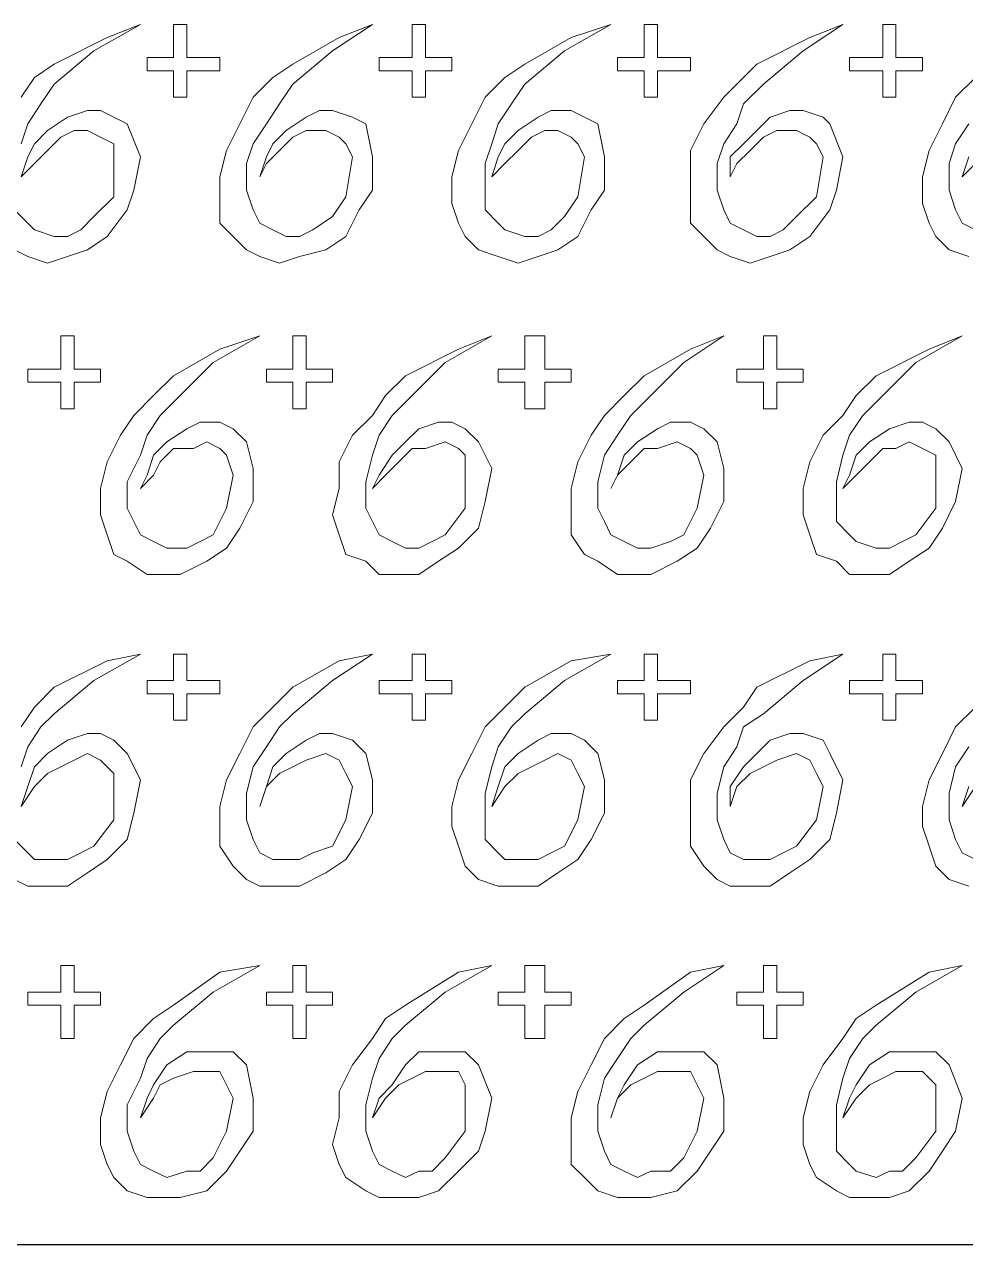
# Model space of a CAD drawing. Extents: x -66030 to 95157, y -13132 to 45879.
# Drawn here: x -3528 to -2973, y 24423 to 25142 of the extents above; entities that cross this region are included whole.
import ezdxf

# ---------------------------------------------------------------- set-up
doc = ezdxf.new("R2010")
doc.units = 0
doc.header["$LTSCALE"] = 100
doc.header["$MEASUREMENT"] = 0
doc.layers.get('0').update_dxf_attribs({"linetype": 'CONTINUOUS'})
doc.layers.add('3', color=11, linetype='CONTINUOUS')

msp = doc.modelspace()

# ---------------------------------------------------------------- linework, layer by layer
at = {"lineweight": 0}
for points in [[(-3529.63, 25071.37), (-3525.73, 25083.09), (-3517.92, 25094.8), (-3510.1, 25106.52), (-3486.67, 25126.05), (-3459.33, 25141.68), (-3478.86, 25133.86), (-3510.1, 25118.24), (-3521.82, 25110.43), (-3529.63, 25098.71)], [(-2967.17, 25110.43), (-2978.89, 25098.71), (-2986.7, 25083.09), (-2994.52, 25067.46), (-2998.42, 25051.84), (-2998.42, 25036.21), (-2994.52, 25024.5), (-2990.61, 25016.68), (-2982.8, 25008.87), (-2971.08, 25004.97)], [(-3533.54, 25008.87), (-3525.73, 25004.97), (-3514.01, 25001.06), (-3502.29, 25004.97), (-3490.57, 25008.87), (-3478.86, 25016.68), (-3467.14, 25032.31), (-3463.23, 25044.03), (-3459.33, 25063.56), (-3467.14, 25083.09), (-3474.95, 25086.99), (-3482.76, 25090.9), (-3490.57, 25090.9), (-3502.29, 25086.99), (-3514.01, 25079.18), (-3521.82, 25071.37), (-3525.73, 25063.56), (-3529.63, 25051.84)], [(-2967.17, 25020.59), (-2974.99, 25024.5), (-2978.89, 25032.31), (-2982.8, 25044.03), (-2982.8, 25059.65), (-2978.89, 25071.37), (-2971.08, 25083.09)], [(-3529.63, 25051.84), (-3521.82, 25059.65), (-3514.01, 25067.46), (-3506.2, 25075.27), (-3498.39, 25079.18), (-3490.57, 25079.18), (-3482.76, 25075.27), (-3474.95, 25071.37), (-3474.95, 25063.56), (-3474.95, 25040.12), (-3486.67, 25028.4), (-3494.48, 25020.59), (-3502.29, 25016.68), (-3510.1, 25016.68), (-3521.82, 25020.59), (-3525.73, 25024.5), (-3533.54, 25032.31)], [(-2971.08, 25063.56), (-2974.99, 25051.84), (-2974.99, 25051.84), (-2967.17, 25059.65)], [(-3529.63, 24704.21), (-3525.73, 24715.92), (-3517.92, 24727.64), (-3510.1, 24735.45), (-3486.67, 24754.98), (-3459.33, 24770.61), (-3478.86, 24766.7), (-3510.1, 24751.08), (-3521.82, 24739.36), (-3529.63, 24727.64)], [(-2967.17, 24739.36), (-2978.89, 24727.64), (-2986.7, 24712.02), (-2994.52, 24696.4), (-2998.42, 24680.77), (-2998.42, 24669.05), (-2994.52, 24657.34), (-2990.61, 24645.62), (-2982.8, 24637.81), (-2971.08, 24633.9)], [(-3533.54, 24637.81), (-3525.73, 24633.9), (-3514.01, 24633.9), (-3502.29, 24633.9), (-3490.57, 24641.71), (-3478.86, 24649.52), (-3467.14, 24661.24), (-3463.23, 24676.87), (-3459.33, 24696.4), (-3467.14, 24712.02), (-3474.95, 24719.83), (-3482.76, 24723.74), (-3490.57, 24723.74), (-3502.29, 24719.83), (-3514.01, 24712.02), (-3521.82, 24704.21), (-3525.73, 24692.49), (-3529.63, 24680.77)], [(-2967.17, 24649.52), (-2974.99, 24653.43), (-2978.89, 24661.24), (-2982.8, 24672.96), (-2982.8, 24688.58), (-2978.89, 24704.21), (-2971.08, 24715.92)], [(-3529.63, 24680.77), (-3521.82, 24692.49), (-3514.01, 24700.3), (-3506.2, 24704.21), (-3498.39, 24708.11), (-3490.57, 24712.02), (-3482.76, 24708.11), (-3474.95, 24700.3), (-3474.95, 24692.49), (-3474.95, 24672.96), (-3486.67, 24657.34), (-3494.48, 24653.43), (-3502.29, 24649.52), (-3510.1, 24649.52), (-3521.82, 24649.52), (-3525.73, 24653.43), (-3533.54, 24661.24)], [(-2971.08, 24692.49), (-2974.99, 24680.77), (-2974.99, 24680.77), (-2967.17, 24692.49)]]:
    msp.add_lwpolyline(points, dxfattribs=at)
for points in [[(-3455.42, 25122.15), (-3447.61, 25122.15), (-3439.8, 25122.15), (-3439.8, 25133.86), (-3439.8, 25141.68), (-3435.89, 25141.68), (-3431.98, 25141.68), (-3431.98, 25133.86), (-3431.98, 25122.15), (-3420.27, 25122.15), (-3412.45, 25122.15), (-3412.45, 25118.24), (-3412.45, 25114.33), (-3420.27, 25114.33), (-3431.98, 25114.33), (-3431.98, 25106.52), (-3431.98, 25098.71), (-3435.89, 25098.71), (-3439.8, 25098.71), (-3439.8, 25106.52), (-3439.8, 25114.33), (-3447.61, 25114.33), (-3455.42, 25114.33), (-3455.42, 25118.24), (-3455.42, 25122.15)], [(-3389.02, 25051.84), (-3385.11, 25059.65), (-3377.3, 25067.46), (-3369.49, 25075.27), (-3361.68, 25079.18), (-3349.96, 25079.18), (-3342.15, 25075.27), (-3338.24, 25071.37), (-3334.34, 25063.56), (-3338.24, 25040.12), (-3346.05, 25028.4), (-3357.77, 25020.59), (-3365.58, 25016.68), (-3373.39, 25016.68), (-3381.21, 25020.59), (-3389.02, 25024.5), (-3392.92, 25032.31), (-3396.83, 25044.03), (-3396.83, 25059.65), (-3392.92, 25071.37), (-3385.11, 25083.09), (-3377.3, 25094.8), (-3369.49, 25106.52), (-3346.05, 25126.05), (-3322.62, 25141.68), (-3342.15, 25133.86), (-3369.49, 25118.24), (-3381.21, 25110.43), (-3392.92, 25098.71), (-3400.74, 25083.09), (-3408.55, 25067.46), (-3412.45, 25051.84), (-3412.45, 25036.21), (-3412.45, 25024.5), (-3404.64, 25016.68), (-3396.83, 25008.87), (-3389.02, 25004.97), (-3377.3, 25001.06), (-3365.58, 25004.97), (-3349.96, 25008.87), (-3338.24, 25016.68), (-3330.43, 25032.31), (-3322.62, 25044.03), (-3322.62, 25063.56), (-3326.52, 25083.09), (-3334.34, 25086.99), (-3346.05, 25090.9), (-3353.86, 25090.9), (-3361.68, 25086.99), (-3373.39, 25079.18), (-3381.21, 25071.37), (-3385.11, 25063.56), (-3389.02, 25051.84)], [(-3318.71, 25122.15), (-3306.99, 25122.15), (-3299.18, 25122.15), (-3299.18, 25133.86), (-3299.18, 25141.68), (-3295.28, 25141.68), (-3291.37, 25141.68), (-3291.37, 25133.86), (-3291.37, 25122.15), (-3283.56, 25122.15), (-3275.75, 25122.15), (-3275.75, 25118.24), (-3275.75, 25114.33), (-3283.56, 25114.33), (-3291.37, 25114.33), (-3291.37, 25106.52), (-3291.37, 25098.71), (-3295.28, 25098.71), (-3299.18, 25098.71), (-3299.18, 25106.52), (-3299.18, 25114.33), (-3306.99, 25114.33), (-3318.71, 25114.33), (-3318.71, 25118.24), (-3318.71, 25122.15)], [(-3252.31, 25051.84), (-3244.5, 25059.65), (-3236.69, 25067.46), (-3228.87, 25075.27), (-3221.06, 25079.18), (-3213.25, 25079.18), (-3205.44, 25075.27), (-3201.53, 25071.37), (-3197.63, 25063.56), (-3201.53, 25040.12), (-3209.34, 25028.4), (-3217.16, 25020.59), (-3224.97, 25016.68), (-3232.78, 25016.68), (-3244.5, 25020.59), (-3248.4, 25024.5), (-3256.22, 25032.31), (-3256.22, 25044.03), (-3256.22, 25059.65), (-3252.31, 25071.37), (-3248.4, 25083.09), (-3240.59, 25094.8), (-3232.78, 25106.52), (-3209.34, 25126.05), (-3182, 25141.68), (-3205.44, 25133.86), (-3232.78, 25118.24), (-3244.5, 25110.43), (-3256.22, 25098.71), (-3264.03, 25083.09), (-3271.84, 25067.46), (-3275.75, 25051.84), (-3275.75, 25036.21), (-3271.84, 25024.5), (-3267.93, 25016.68), (-3260.12, 25008.87), (-3248.4, 25004.97), (-3236.69, 25001.06), (-3224.97, 25004.97), (-3213.25, 25008.87), (-3201.53, 25016.68), (-3193.72, 25032.31), (-3185.91, 25044.03), (-3185.91, 25063.56), (-3189.81, 25083.09), (-3197.63, 25086.99), (-3205.44, 25090.9), (-3217.16, 25090.9), (-3224.97, 25086.99), (-3236.69, 25079.18), (-3244.5, 25071.37), (-3248.4, 25063.56), (-3252.31, 25051.84)], [(-3178.1, 25122.15), (-3170.28, 25122.15), (-3162.47, 25122.15), (-3162.47, 25133.86), (-3162.47, 25141.68), (-3158.57, 25141.68), (-3154.66, 25141.68), (-3154.66, 25133.86), (-3154.66, 25122.15), (-3146.85, 25122.15), (-3135.13, 25122.15), (-3135.13, 25118.24), (-3135.13, 25114.33), (-3146.85, 25114.33), (-3154.66, 25114.33), (-3154.66, 25106.52), (-3154.66, 25098.71), (-3158.57, 25098.71), (-3162.47, 25098.71), (-3162.47, 25106.52), (-3162.47, 25114.33), (-3170.28, 25114.33), (-3178.1, 25114.33), (-3178.1, 25118.24), (-3178.1, 25122.15)], [(-3111.69, 25051.84), (-3107.79, 25059.65), (-3099.98, 25067.46), (-3092.17, 25075.27), (-3084.35, 25079.18), (-3072.64, 25079.18), (-3064.82, 25075.27), (-3060.92, 25071.37), (-3057.01, 25063.56), (-3060.92, 25040.12), (-3072.64, 25028.4), (-3080.45, 25020.59), (-3088.26, 25016.68), (-3096.07, 25016.68), (-3103.88, 25020.59), (-3111.69, 25024.5), (-3115.6, 25032.31), (-3119.51, 25044.03), (-3119.51, 25059.65), (-3115.6, 25071.37), (-3107.79, 25083.09), (-3103.88, 25094.8), (-3092.17, 25106.52), (-3068.73, 25126.05), (-3045.29, 25141.68), (-3064.82, 25133.86), (-3096.07, 25118.24), (-3103.88, 25110.43), (-3115.6, 25098.71), (-3127.32, 25083.09), (-3135.13, 25067.46), (-3135.13, 25051.84), (-3135.13, 25036.21), (-3135.13, 25024.5), (-3127.32, 25016.68), (-3119.51, 25008.87), (-3111.69, 25004.97), (-3099.98, 25001.06), (-3088.26, 25004.97), (-3076.54, 25008.87), (-3064.82, 25016.68), (-3053.11, 25032.31), (-3049.2, 25044.03), (-3045.29, 25063.56), (-3053.11, 25083.09), (-3057.01, 25086.99), (-3068.73, 25090.9), (-3076.54, 25090.9), (-3088.26, 25086.99), (-3096.07, 25079.18), (-3103.88, 25071.37), (-3111.69, 25063.56), (-3111.69, 25051.84)], [(-3041.39, 25122.15), (-3033.58, 25122.15), (-3021.86, 25122.15), (-3021.86, 25133.86), (-3021.86, 25141.68), (-3017.95, 25141.68), (-3014.05, 25141.68), (-3014.05, 25133.86), (-3014.05, 25122.15), (-3006.23, 25122.15), (-2998.42, 25122.15), (-2998.42, 25118.24), (-2998.42, 25114.33), (-3006.23, 25114.33), (-3014.05, 25114.33), (-3014.05, 25106.52), (-3014.05, 25098.71), (-3017.95, 25098.71), (-3021.86, 25098.71), (-3021.86, 25106.52), (-3021.86, 25114.33), (-3033.58, 25114.33), (-3041.39, 25114.33), (-3041.39, 25118.24), (-3041.39, 25122.15)], [(-3525.73, 24938.57), (-3517.92, 24938.57), (-3506.2, 24938.57), (-3506.2, 24946.38), (-3506.2, 24958.09), (-3502.29, 24958.09), (-3498.39, 24958.09), (-3498.39, 24946.38), (-3498.39, 24938.57), (-3490.57, 24938.57), (-3482.76, 24938.57), (-3482.76, 24934.66), (-3482.76, 24930.75), (-3490.57, 24930.75), (-3498.39, 24930.75), (-3498.39, 24922.94), (-3498.39, 24915.13), (-3502.29, 24915.13), (-3506.2, 24915.13), (-3506.2, 24922.94), (-3506.2, 24930.75), (-3517.92, 24930.75), (-3525.73, 24930.75), (-3525.73, 24934.66), (-3525.73, 24938.57)], [(-3459.33, 24868.26), (-3451.51, 24876.07), (-3447.61, 24883.88), (-3439.8, 24891.69), (-3428.08, 24891.69), (-3420.27, 24895.6), (-3412.45, 24891.69), (-3408.55, 24887.79), (-3404.64, 24876.07), (-3408.55, 24856.54), (-3416.36, 24840.92), (-3424.17, 24837.01), (-3431.98, 24833.1), (-3443.7, 24833.1), (-3451.51, 24837.01), (-3459.33, 24840.92), (-3463.23, 24848.73), (-3467.14, 24856.54), (-3467.14, 24872.16), (-3459.33, 24887.79), (-3455.42, 24899.51), (-3447.61, 24911.22), (-3439.8, 24919.04), (-3416.36, 24942.47), (-3389.02, 24958.09), (-3412.45, 24950.28), (-3439.8, 24934.66), (-3451.51, 24922.94), (-3463.23, 24911.22), (-3471.04, 24899.51), (-3478.86, 24883.88), (-3482.76, 24868.26), (-3482.76, 24852.63), (-3478.86, 24840.92), (-3474.95, 24829.2), (-3467.14, 24825.29), (-3455.42, 24817.48), (-3447.61, 24817.48), (-3435.89, 24817.48), (-3420.27, 24825.29), (-3408.55, 24833.1), (-3400.74, 24844.82), (-3392.92, 24860.45), (-3392.92, 24879.98), (-3396.83, 24895.6), (-3404.64, 24903.41), (-3412.45, 24907.32), (-3424.17, 24907.32), (-3431.98, 24903.41), (-3443.7, 24895.6), (-3451.51, 24887.79), (-3455.42, 24876.07), (-3459.33, 24868.26)], [(-3385.11, 24938.57), (-3377.3, 24938.57), (-3369.49, 24938.57), (-3369.49, 24946.38), (-3369.49, 24958.09), (-3365.58, 24958.09), (-3361.68, 24958.09), (-3361.68, 24946.38), (-3361.68, 24938.57), (-3353.86, 24938.57), (-3346.05, 24938.57), (-3346.05, 24934.66), (-3346.05, 24930.75), (-3353.86, 24930.75), (-3361.68, 24930.75), (-3361.68, 24922.94), (-3361.68, 24915.13), (-3365.58, 24915.13), (-3369.49, 24915.13), (-3369.49, 24922.94), (-3369.49, 24930.75), (-3377.3, 24930.75), (-3385.11, 24930.75), (-3385.11, 24934.66), (-3385.11, 24938.57)], [(-3322.62, 24868.26), (-3314.81, 24876.07), (-3306.99, 24883.88), (-3299.18, 24891.69), (-3291.37, 24891.69), (-3279.65, 24895.6), (-3271.84, 24891.69), (-3267.93, 24887.79), (-3267.93, 24876.07), (-3267.93, 24856.54), (-3279.65, 24840.92), (-3287.46, 24837.01), (-3295.28, 24833.1), (-3303.09, 24833.1), (-3310.9, 24837.01), (-3318.71, 24840.92), (-3322.62, 24848.73), (-3326.52, 24856.54), (-3326.52, 24872.16), (-3322.62, 24887.79), (-3318.71, 24899.51), (-3310.9, 24911.22), (-3303.09, 24919.04), (-3279.65, 24942.47), (-3252.31, 24958.09), (-3271.84, 24950.28), (-3303.09, 24934.66), (-3314.81, 24922.94), (-3322.62, 24911.22), (-3334.34, 24899.51), (-3342.15, 24883.88), (-3342.15, 24868.26), (-3346.05, 24852.63), (-3342.15, 24840.92), (-3338.24, 24829.2), (-3326.52, 24825.29), (-3318.71, 24817.48), (-3306.99, 24817.48), (-3295.28, 24817.48), (-3283.56, 24825.29), (-3271.84, 24833.1), (-3260.12, 24844.82), (-3256.22, 24860.45), (-3252.31, 24879.98), (-3260.12, 24895.6), (-3267.93, 24903.41), (-3275.75, 24907.32), (-3283.56, 24907.32), (-3295.28, 24903.41), (-3303.09, 24895.6), (-3310.9, 24887.79), (-3318.71, 24876.07), (-3322.62, 24868.26)], [(-3248.4, 24938.57), (-3240.59, 24938.57), (-3232.78, 24938.57), (-3232.78, 24946.38), (-3232.78, 24958.09), (-3228.87, 24958.09), (-3221.06, 24958.09), (-3221.06, 24946.38), (-3221.06, 24938.57), (-3213.25, 24938.57), (-3205.44, 24938.57), (-3205.44, 24934.66), (-3205.44, 24930.75), (-3213.25, 24930.75), (-3221.06, 24930.75), (-3221.06, 24922.94), (-3221.06, 24915.13), (-3228.87, 24915.13), (-3232.78, 24915.13), (-3232.78, 24922.94), (-3232.78, 24930.75), (-3240.59, 24930.75), (-3248.4, 24930.75), (-3248.4, 24934.66), (-3248.4, 24938.57)], [(-3182, 24868.26), (-3178.1, 24876.07), (-3170.28, 24883.88), (-3162.47, 24891.69), (-3154.66, 24891.69), (-3142.94, 24895.6), (-3135.13, 24891.69), (-3131.22, 24887.79), (-3127.32, 24876.07), (-3131.22, 24856.54), (-3139.04, 24840.92), (-3146.85, 24837.01), (-3158.57, 24833.1), (-3166.38, 24833.1), (-3174.19, 24837.01), (-3182, 24840.92), (-3185.91, 24848.73), (-3189.81, 24856.54), (-3189.81, 24872.16), (-3185.91, 24887.79), (-3178.1, 24899.51), (-3170.28, 24911.22), (-3162.47, 24919.04), (-3139.04, 24942.47), (-3115.6, 24958.09), (-3135.13, 24950.28), (-3162.47, 24934.66), (-3174.19, 24922.94), (-3185.91, 24911.22), (-3193.72, 24899.51), (-3201.53, 24883.88), (-3205.44, 24868.26), (-3205.44, 24852.63), (-3205.44, 24840.92), (-3197.63, 24829.2), (-3189.81, 24825.29), (-3178.1, 24817.48), (-3170.28, 24817.48), (-3158.57, 24817.48), (-3142.94, 24825.29), (-3131.22, 24833.1), (-3123.41, 24844.82), (-3115.6, 24860.45), (-3115.6, 24879.98), (-3119.51, 24895.6), (-3127.32, 24903.41), (-3135.13, 24907.32), (-3146.85, 24907.32), (-3154.66, 24903.41), (-3166.38, 24895.6), (-3174.19, 24887.79), (-3178.1, 24876.07), (-3182, 24868.26)], [(-3107.79, 24938.57), (-3099.98, 24938.57), (-3092.17, 24938.57), (-3092.17, 24946.38), (-3092.17, 24958.09), (-3088.26, 24958.09), (-3084.35, 24958.09), (-3084.35, 24946.38), (-3084.35, 24938.57), (-3076.54, 24938.57), (-3068.73, 24938.57), (-3068.73, 24934.66), (-3068.73, 24930.75), (-3076.54, 24930.75), (-3084.35, 24930.75), (-3084.35, 24922.94), (-3084.35, 24915.13), (-3088.26, 24915.13), (-3092.17, 24915.13), (-3092.17, 24922.94), (-3092.17, 24930.75), (-3099.98, 24930.75), (-3107.79, 24930.75), (-3107.79, 24934.66), (-3107.79, 24938.57)], [(-3045.29, 24868.26), (-3037.48, 24876.07), (-3029.67, 24883.88), (-3021.86, 24891.69), (-3014.05, 24891.69), (-3006.23, 24895.6), (-2998.42, 24891.69), (-2990.61, 24887.79), (-2990.61, 24876.07), (-2990.61, 24856.54), (-3002.33, 24840.92), (-3010.14, 24837.01), (-3017.95, 24833.1), (-3025.76, 24833.1), (-3037.48, 24837.01), (-3041.39, 24840.92), (-3049.2, 24848.73), (-3049.2, 24856.54), (-3049.2, 24872.16), (-3045.29, 24887.79), (-3041.39, 24899.51), (-3033.58, 24911.22), (-3025.76, 24919.04), (-3002.33, 24942.47), (-2974.99, 24958.09), (-2994.52, 24950.28), (-3025.76, 24934.66), (-3037.48, 24922.94), (-3045.29, 24911.22), (-3057.01, 24899.51), (-3064.82, 24883.88), (-3068.73, 24868.26), (-3068.73, 24852.63), (-3064.82, 24840.92), (-3060.92, 24829.2), (-3049.2, 24825.29), (-3041.39, 24817.48), (-3029.67, 24817.48), (-3017.95, 24817.48), (-3006.23, 24825.29), (-2994.52, 24833.1), (-2986.7, 24844.82), (-2978.89, 24860.45), (-2974.99, 24879.98), (-2982.8, 24895.6), (-2990.61, 24903.41), (-2998.42, 24907.32), (-3006.23, 24907.32), (-3017.95, 24903.41), (-3029.67, 24895.6), (-3037.48, 24887.79), (-3041.39, 24876.07), (-3045.29, 24868.26)], [(-3455.42, 24754.98), (-3447.61, 24754.98), (-3439.8, 24754.98), (-3439.8, 24762.8), (-3439.8, 24770.61), (-3435.89, 24770.61), (-3431.98, 24770.61), (-3431.98, 24762.8), (-3431.98, 24754.98), (-3420.27, 24754.98), (-3412.45, 24754.98), (-3412.45, 24751.08), (-3412.45, 24747.17), (-3420.27, 24747.17), (-3431.98, 24747.17), (-3431.98, 24739.36), (-3431.98, 24731.55), (-3435.89, 24731.55), (-3439.8, 24731.55), (-3439.8, 24739.36), (-3439.8, 24747.17), (-3447.61, 24747.17), (-3455.42, 24747.17), (-3455.42, 24751.08), (-3455.42, 24754.98)], [(-3389.02, 24680.77), (-3385.11, 24692.49), (-3377.3, 24700.3), (-3369.49, 24704.21), (-3361.68, 24708.11), (-3349.96, 24712.02), (-3342.15, 24708.11), (-3338.24, 24700.3), (-3334.34, 24692.49), (-3338.24, 24672.96), (-3346.05, 24657.34), (-3357.77, 24653.43), (-3365.58, 24649.52), (-3373.39, 24649.52), (-3381.21, 24649.52), (-3389.02, 24653.43), (-3392.92, 24661.24), (-3396.83, 24672.96), (-3396.83, 24688.58), (-3392.92, 24704.21), (-3385.11, 24715.92), (-3377.3, 24727.64), (-3369.49, 24735.45), (-3346.05, 24754.98), (-3322.62, 24770.61), (-3342.15, 24766.7), (-3369.49, 24751.08), (-3381.21, 24739.36), (-3392.92, 24727.64), (-3400.74, 24712.02), (-3408.55, 24696.4), (-3412.45, 24680.77), (-3412.45, 24669.05), (-3412.45, 24657.34), (-3404.64, 24645.62), (-3396.83, 24637.81), (-3389.02, 24633.9), (-3377.3, 24633.9), (-3365.58, 24633.9), (-3349.96, 24641.71), (-3338.24, 24649.52), (-3330.43, 24661.24), (-3322.62, 24676.87), (-3322.62, 24696.4), (-3326.52, 24712.02), (-3334.34, 24719.83), (-3346.05, 24723.74), (-3353.86, 24723.74), (-3361.68, 24719.83), (-3373.39, 24712.02), (-3381.21, 24704.21), (-3385.11, 24692.49), (-3389.02, 24680.77)], [(-3318.71, 24754.98), (-3306.99, 24754.98), (-3299.18, 24754.98), (-3299.18, 24762.8), (-3299.18, 24770.61), (-3295.28, 24770.61), (-3291.37, 24770.61), (-3291.37, 24762.8), (-3291.37, 24754.98), (-3283.56, 24754.98), (-3275.75, 24754.98), (-3275.75, 24751.08), (-3275.75, 24747.17), (-3283.56, 24747.17), (-3291.37, 24747.17), (-3291.37, 24739.36), (-3291.37, 24731.55), (-3295.28, 24731.55), (-3299.18, 24731.55), (-3299.18, 24739.36), (-3299.18, 24747.17), (-3306.99, 24747.17), (-3318.71, 24747.17), (-3318.71, 24751.08), (-3318.71, 24754.98)], [(-3252.31, 24680.77), (-3244.5, 24692.49), (-3236.69, 24700.3), (-3228.87, 24704.21), (-3221.06, 24708.11), (-3213.25, 24712.02), (-3205.44, 24708.11), (-3201.53, 24700.3), (-3197.63, 24692.49), (-3201.53, 24672.96), (-3209.34, 24657.34), (-3217.16, 24653.43), (-3224.97, 24649.52), (-3232.78, 24649.52), (-3244.5, 24649.52), (-3248.4, 24653.43), (-3256.22, 24661.24), (-3256.22, 24672.96), (-3256.22, 24688.58), (-3252.31, 24704.21), (-3248.4, 24715.92), (-3240.59, 24727.64), (-3232.78, 24735.45), (-3209.34, 24754.98), (-3182, 24770.61), (-3205.44, 24766.7), (-3232.78, 24751.08), (-3244.5, 24739.36), (-3256.22, 24727.64), (-3264.03, 24712.02), (-3271.84, 24696.4), (-3275.75, 24680.77), (-3275.75, 24669.05), (-3271.84, 24657.34), (-3267.93, 24645.62), (-3260.12, 24637.81), (-3248.4, 24633.9), (-3236.69, 24633.9), (-3224.97, 24633.9), (-3213.25, 24641.71), (-3201.53, 24649.52), (-3193.72, 24661.24), (-3185.91, 24676.87), (-3185.91, 24696.4), (-3189.81, 24712.02), (-3197.63, 24719.83), (-3205.44, 24723.74), (-3217.16, 24723.74), (-3224.97, 24719.83), (-3236.69, 24712.02), (-3244.5, 24704.21), (-3248.4, 24692.49), (-3252.31, 24680.77)], [(-3178.1, 24754.98), (-3170.28, 24754.98), (-3162.47, 24754.98), (-3162.47, 24762.8), (-3162.47, 24770.61), (-3158.57, 24770.61), (-3154.66, 24770.61), (-3154.66, 24762.8), (-3154.66, 24754.98), (-3146.85, 24754.98), (-3135.13, 24754.98), (-3135.13, 24751.08), (-3135.13, 24747.17), (-3146.85, 24747.17), (-3154.66, 24747.17), (-3154.66, 24739.36), (-3154.66, 24731.55), (-3158.57, 24731.55), (-3162.47, 24731.55), (-3162.47, 24739.36), (-3162.47, 24747.17), (-3170.28, 24747.17), (-3178.1, 24747.17), (-3178.1, 24751.08), (-3178.1, 24754.98)], [(-3111.69, 24680.77), (-3107.79, 24692.49), (-3099.98, 24700.3), (-3092.17, 24704.21), (-3084.35, 24708.11), (-3072.64, 24712.02), (-3064.82, 24708.11), (-3060.92, 24700.3), (-3057.01, 24692.49), (-3060.92, 24672.96), (-3072.64, 24657.34), (-3080.45, 24653.43), (-3088.26, 24649.52), (-3096.07, 24649.52), (-3103.88, 24649.52), (-3111.69, 24653.43), (-3115.6, 24661.24), (-3119.51, 24672.96), (-3119.51, 24688.58), (-3115.6, 24704.21), (-3107.79, 24715.92), (-3103.88, 24727.64), (-3092.17, 24735.45), (-3068.73, 24754.98), (-3045.29, 24770.61), (-3064.82, 24766.7), (-3096.07, 24751.08), (-3103.88, 24739.36), (-3115.6, 24727.64), (-3127.32, 24712.02), (-3135.13, 24696.4), (-3135.13, 24680.77), (-3135.13, 24669.05), (-3135.13, 24657.34), (-3127.32, 24645.62), (-3119.51, 24637.81), (-3111.69, 24633.9), (-3099.98, 24633.9), (-3088.26, 24633.9), (-3076.54, 24641.71), (-3064.82, 24649.52), (-3053.11, 24661.24), (-3049.2, 24676.87), (-3045.29, 24696.4), (-3053.11, 24712.02), (-3057.01, 24719.83), (-3068.73, 24723.74), (-3076.54, 24723.74), (-3088.26, 24719.83), (-3096.07, 24712.02), (-3103.88, 24704.21), (-3111.69, 24692.49), (-3111.69, 24680.77)], [(-3041.39, 24754.98), (-3033.58, 24754.98), (-3021.86, 24754.98), (-3021.86, 24762.8), (-3021.86, 24770.61), (-3017.95, 24770.61), (-3014.05, 24770.61), (-3014.05, 24762.8), (-3014.05, 24754.98), (-3006.23, 24754.98), (-2998.42, 24754.98), (-2998.42, 24751.08), (-2998.42, 24747.17), (-3006.23, 24747.17), (-3014.05, 24747.17), (-3014.05, 24739.36), (-3014.05, 24731.55), (-3017.95, 24731.55), (-3021.86, 24731.55), (-3021.86, 24739.36), (-3021.86, 24747.17), (-3033.58, 24747.17), (-3041.39, 24747.17), (-3041.39, 24751.08), (-3041.39, 24754.98)], [(-3525.73, 24571.4), (-3517.92, 24571.4), (-3506.2, 24571.4), (-3506.2, 24579.22), (-3506.2, 24587.03), (-3502.29, 24587.03), (-3498.39, 24587.03), (-3498.39, 24579.22), (-3498.39, 24571.4), (-3490.57, 24571.4), (-3482.76, 24571.4), (-3482.76, 24567.5), (-3482.76, 24563.59), (-3490.57, 24563.59), (-3498.39, 24563.59), (-3498.39, 24551.87), (-3498.39, 24544.06), (-3502.29, 24544.06), (-3506.2, 24544.06), (-3506.2, 24551.87), (-3506.2, 24563.59), (-3517.92, 24563.59), (-3525.73, 24563.59), (-3525.73, 24567.5), (-3525.73, 24571.4)], [(-3459.33, 24497.19), (-3451.51, 24508.91), (-3447.61, 24516.72), (-3439.8, 24520.63), (-3428.08, 24524.53), (-3420.27, 24524.53), (-3412.45, 24524.53), (-3408.55, 24516.72), (-3404.64, 24508.91), (-3408.55, 24489.38), (-3416.36, 24473.75), (-3424.17, 24465.94), (-3431.98, 24465.94), (-3443.7, 24462.04), (-3451.51, 24465.94), (-3459.33, 24469.85), (-3463.23, 24477.66), (-3467.14, 24489.38), (-3467.14, 24505), (-3459.33, 24520.63), (-3455.42, 24532.34), (-3447.61, 24544.06), (-3439.8, 24551.87), (-3416.36, 24571.4), (-3389.02, 24587.03), (-3412.45, 24583.12), (-3439.8, 24563.59), (-3451.51, 24555.78), (-3463.23, 24544.06), (-3471.04, 24528.44), (-3478.86, 24512.81), (-3482.76, 24497.19), (-3482.76, 24481.57), (-3478.86, 24469.85), (-3474.95, 24462.04), (-3467.14, 24454.23), (-3455.42, 24450.32), (-3447.61, 24450.32), (-3435.89, 24450.32), (-3420.27, 24454.23), (-3408.55, 24465.94), (-3400.74, 24477.66), (-3392.92, 24489.38), (-3392.92, 24508.91), (-3396.83, 24528.44), (-3404.64, 24536.25), (-3412.45, 24536.25), (-3424.17, 24536.25), (-3431.98, 24536.25), (-3443.7, 24528.44), (-3451.51, 24516.72), (-3455.42, 24508.91), (-3459.33, 24497.19)], [(-3385.11, 24571.4), (-3377.3, 24571.4), (-3369.49, 24571.4), (-3369.49, 24579.22), (-3369.49, 24587.03), (-3365.58, 24587.03), (-3361.68, 24587.03), (-3361.68, 24579.22), (-3361.68, 24571.4), (-3353.86, 24571.4), (-3346.05, 24571.4), (-3346.05, 24567.5), (-3346.05, 24563.59), (-3353.86, 24563.59), (-3361.68, 24563.59), (-3361.68, 24551.87), (-3361.68, 24544.06), (-3365.58, 24544.06), (-3369.49, 24544.06), (-3369.49, 24551.87), (-3369.49, 24563.59), (-3377.3, 24563.59), (-3385.11, 24563.59), (-3385.11, 24567.5), (-3385.11, 24571.4)], [(-3322.62, 24497.19), (-3314.81, 24508.91), (-3306.99, 24516.72), (-3299.18, 24520.63), (-3291.37, 24524.53), (-3279.65, 24524.53), (-3271.84, 24524.53), (-3267.93, 24516.72), (-3267.93, 24508.91), (-3267.93, 24489.38), (-3279.65, 24473.75), (-3287.46, 24465.94), (-3295.28, 24465.94), (-3303.09, 24462.04), (-3310.9, 24465.94), (-3318.71, 24469.85), (-3322.62, 24477.66), (-3326.52, 24489.38), (-3326.52, 24505), (-3322.62, 24520.63), (-3318.71, 24532.34), (-3310.9, 24544.06), (-3303.09, 24551.87), (-3279.65, 24571.4), (-3252.31, 24587.03), (-3271.84, 24583.12), (-3303.09, 24563.59), (-3314.81, 24555.78), (-3322.62, 24544.06), (-3334.34, 24528.44), (-3342.15, 24512.81), (-3342.15, 24497.19), (-3346.05, 24481.57), (-3342.15, 24469.85), (-3338.24, 24462.04), (-3326.52, 24454.23), (-3318.71, 24450.32), (-3306.99, 24450.32), (-3295.28, 24450.32), (-3283.56, 24454.23), (-3271.84, 24465.94), (-3260.12, 24477.66), (-3256.22, 24489.38), (-3252.31, 24508.91), (-3260.12, 24528.44), (-3267.93, 24536.25), (-3275.75, 24536.25), (-3283.56, 24536.25), (-3295.28, 24536.25), (-3303.09, 24528.44), (-3310.9, 24516.72), (-3318.71, 24508.91), (-3322.62, 24497.19)], [(-3248.4, 24571.4), (-3240.59, 24571.4), (-3232.78, 24571.4), (-3232.78, 24579.22), (-3232.78, 24587.03), (-3228.87, 24587.03), (-3221.06, 24587.03), (-3221.06, 24579.22), (-3221.06, 24571.4), (-3213.25, 24571.4), (-3205.44, 24571.4), (-3205.44, 24567.5), (-3205.44, 24563.59), (-3213.25, 24563.59), (-3221.06, 24563.59), (-3221.06, 24551.87), (-3221.06, 24544.06), (-3228.87, 24544.06), (-3232.78, 24544.06), (-3232.78, 24551.87), (-3232.78, 24563.59), (-3240.59, 24563.59), (-3248.4, 24563.59), (-3248.4, 24567.5), (-3248.4, 24571.4)], [(-3182, 24497.19), (-3178.1, 24508.91), (-3170.28, 24516.72), (-3162.47, 24520.63), (-3154.66, 24524.53), (-3142.94, 24524.53), (-3135.13, 24524.53), (-3131.22, 24516.72), (-3127.32, 24508.91), (-3131.22, 24489.38), (-3139.04, 24473.75), (-3146.85, 24465.94), (-3158.57, 24465.94), (-3166.38, 24462.04), (-3174.19, 24465.94), (-3182, 24469.85), (-3185.91, 24477.66), (-3189.81, 24489.38), (-3189.81, 24505), (-3185.91, 24520.63), (-3178.1, 24532.34), (-3170.28, 24544.06), (-3162.47, 24551.87), (-3139.04, 24571.4), (-3115.6, 24587.03), (-3135.13, 24583.12), (-3162.47, 24563.59), (-3174.19, 24555.78), (-3185.91, 24544.06), (-3193.72, 24528.44), (-3201.53, 24512.81), (-3205.44, 24497.19), (-3205.44, 24481.57), (-3205.44, 24469.85), (-3197.63, 24462.04), (-3189.81, 24454.23), (-3178.1, 24450.32), (-3170.28, 24450.32), (-3158.57, 24450.32), (-3142.94, 24454.23), (-3131.22, 24465.94), (-3123.41, 24477.66), (-3115.6, 24489.38), (-3115.6, 24508.91), (-3119.51, 24528.44), (-3127.32, 24536.25), (-3135.13, 24536.25), (-3146.85, 24536.25), (-3154.66, 24536.25), (-3166.38, 24528.44), (-3174.19, 24516.72), (-3178.1, 24508.91), (-3182, 24497.19)], [(-3107.79, 24571.4), (-3099.98, 24571.4), (-3092.17, 24571.4), (-3092.17, 24579.22), (-3092.17, 24587.03), (-3088.26, 24587.03), (-3084.35, 24587.03), (-3084.35, 24579.22), (-3084.35, 24571.4), (-3076.54, 24571.4), (-3068.73, 24571.4), (-3068.73, 24567.5), (-3068.73, 24563.59), (-3076.54, 24563.59), (-3084.35, 24563.59), (-3084.35, 24551.87), (-3084.35, 24544.06), (-3088.26, 24544.06), (-3092.17, 24544.06), (-3092.17, 24551.87), (-3092.17, 24563.59), (-3099.98, 24563.59), (-3107.79, 24563.59), (-3107.79, 24567.5), (-3107.79, 24571.4)], [(-3045.29, 24497.19), (-3037.48, 24508.91), (-3029.67, 24516.72), (-3021.86, 24520.63), (-3014.05, 24524.53), (-3006.23, 24524.53), (-2998.42, 24524.53), (-2990.61, 24516.72), (-2990.61, 24508.91), (-2990.61, 24489.38), (-3002.33, 24473.75), (-3010.14, 24465.94), (-3017.95, 24465.94), (-3025.76, 24462.04), (-3037.48, 24465.94), (-3041.39, 24469.85), (-3049.2, 24477.66), (-3049.2, 24489.38), (-3049.2, 24505), (-3045.29, 24520.63), (-3041.39, 24532.34), (-3033.58, 24544.06), (-3025.76, 24551.87), (-3002.33, 24571.4), (-2974.99, 24587.03), (-2994.52, 24583.12), (-3025.76, 24563.59), (-3037.48, 24555.78), (-3045.29, 24544.06), (-3057.01, 24528.44), (-3064.82, 24512.81), (-3068.73, 24497.19), (-3068.73, 24481.57), (-3064.82, 24469.85), (-3060.92, 24462.04), (-3049.2, 24454.23), (-3041.39, 24450.32), (-3029.67, 24450.32), (-3017.95, 24450.32), (-3006.23, 24454.23), (-2994.52, 24465.94), (-2986.7, 24477.66), (-2978.89, 24489.38), (-2974.99, 24508.91), (-2982.8, 24528.44), (-2990.61, 24536.25), (-2998.42, 24536.25), (-3006.23, 24536.25), (-3017.95, 24536.25), (-3029.67, 24528.44), (-3037.48, 24516.72), (-3041.39, 24508.91), (-3045.29, 24497.19)]]:
    msp.add_lwpolyline(points, close=True, dxfattribs=at)
at = {"layer": '3'}
msp.add_line((-66009.4, 24422.57), (95156.93, 24422.57), dxfattribs=at)

doc.saveas('drawing.dxf')
